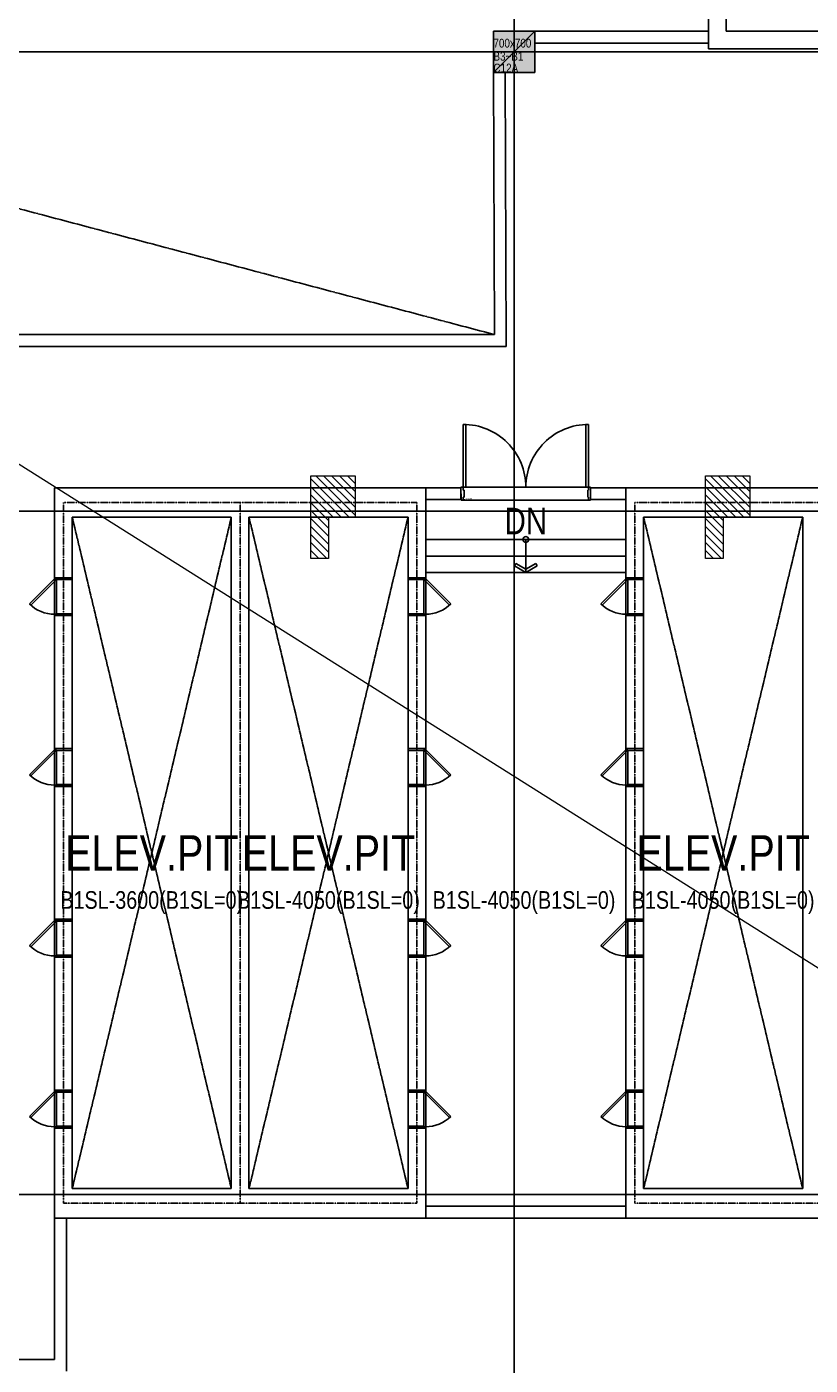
# Model space of a CAD drawing. Header units: millimetres. Extents: x -20379 to 476967, y -520228 to 220376.
# Drawn here: x 293472 to 306773, y -450620 to -427895 of the extents above; entities that cross this region are included whole.
import ezdxf
from ezdxf.enums import TextEntityAlignment as Align

# ---------------------------------------------------------------- set-up
doc = ezdxf.new("R2010")
doc.units = ezdxf.units.MM
doc.header["$MEASUREMENT"] = 0
for name, pattern in [('$0$X-CORE_B2F$0$CEN', [62, 60, -1, 0, -1]), ('$0$X-CORE_B2F$0$CENTER2', [1.125, 0.75, -0.125, 0.125, -0.125]), ('$0$X-GRID_B3~B1$0$CENTER2', [1.125, 0.75, -0.125, 0.125, -0.125]), ('$0$X-INT-B2$0$CEN', [62, 60, -1, 0, -1])]:
    doc.linetypes.add(name, pattern=pattern)
doc.layers.get('Defpoints').update_dxf_attribs({"color": 145, "lineweight": 9})
doc.layers.add('$0$NDC_S_HATCH MATERIAL', color=8, linetype='Continuous', lineweight=9)
for name, color, linetype in [('$0$X-COL-B2$0$A-254', 254, 'Continuous'), ('$0$X-COL-B2$0$A-COL', 2, 'Continuous'), ('$0$X-COL-B2$0$A-CON', 2, 'Continuous'), ('$0$X-CORE_B2F$0$A-CEN2', 8, '$0$X-CORE_B2F$0$CENTER2'), ('$0$X-CORE_B2F$0$A-CON', 2, 'Continuous'), ('$0$X-CORE_B2F$0$A-DOOR', 4, 'Continuous'), ('$0$X-CORE_B2F$0$A-DOORF', 9, 'Continuous'), ('$0$X-CORE_B2F$0$A-ELE4', 8, 'Continuous'), ('$0$X-CORE_B2F$0$A-OPEN1', 1, '$0$X-CORE_B2F$0$CEN'), ('$0$X-CORE_B2F$0$A-STR', 4, 'Continuous'), ('$0$X-CORE_B2F$0$A-SYM', 7, 'Continuous'), ('$0$X-CORE_B2F$0$A-WALB', 3, 'Continuous'), ('$0$X-CORE_B2F$0$HAT', 8, 'Continuous'), ('$0$X-GRID_B3~B1$0$A-CEN1', 1, '$0$X-GRID_B3~B1$0$CENTER2'), ('$0$X-INT-B2$0$A-OPEN1', 1, '$0$X-INT-B2$0$CEN'), ('$0$X-INT-B2$0$A-WALB', 3, 'Continuous')]:
    doc.layers.add(name, color=color, linetype=linetype)
doc.styles.add('$0$X-COL-B2$0$Hrtext', font='arial.ttf', dxfattribs={"width": 0.8})
doc.styles.add('$0$X-CORE_B2F$0$Hrtext', font='arial.ttf', dxfattribs={"width": 0.8})
doc.styles.add('$0$X-CORE_B2F$0$X-CORE-HOTEL-1F$0$X-PLAN$0$Standard', font='')
doc.styles.add('$0$X-GRID_B3~B1$0$Heerim', font='', dxfattribs={"width": 0.8})
doc.styles.get('$0$X-CORE_B2F$0$X-CORE-HOTEL-1F$0$X-PLAN$0$Standard').set_extended_font_data('DotumChe')
doc.styles.get('$0$X-GRID_B3~B1$0$Heerim').set_extended_font_data('Dotum')

# ---------------------------------------------------------------- blocks, each defined once
blk = doc.blocks.new('$0$258')
at = {"layer": '$0$X-COL-B2$0$A-254'}
h = blk.add_hatch(color=256, dxfattribs=at)
h.dxf.hatch_style = 1
h.paths.add_polyline_path([(400397, -114681), (399697, -114681), (399697, -115381), (400397, -115381)])
at = {"layer": '$0$X-COL-B2$0$A-COL'}
for p, q in [((400397, -114681), (399697, -114681)), ((399697, -114681), (399697, -115381)), ((400397, -115381), (400397, -114681)), ((399697, -115381), (400397, -115381))]:
    blk.add_line(p, q, dxfattribs=at)
at = {"layer": '$0$X-COL-B2$0$A-CON', "ltscale": 10}
for p, q in [((403647, -97131), (403647, -114681)), ((403347, -109831), (403347, -114981)), ((403647, -114681), (423647, -114681)), ((403347, -114981), (423947, -114981))]:
    blk.add_line(p, q, dxfattribs=at)
at = {"layer": '$0$X-CORE_B2F$0$A-CEN2'}
for p, q in [((392397, -122681), (392397, -134581)), ((398397, -122681), (392397, -122681)), ((395397, -122681), (395397, -134581)), ((398397, -122681), (398397, -134581)), ((411397, -122681), (402097, -122681)), ((402097, -122681), (402097, -134581)), ((392397, -134581), (398397, -134581)), ((402097, -134581), (411397, -134581))]:
    blk.add_line(p, q, dxfattribs=at)
at = {"layer": '$0$X-CORE_B2F$0$A-CON', "ltscale": 10}
for p, q in [((392247, -122431), (392247, -123959)), ((398547, -122431), (392247, -122431)), ((398547, -122431), (398547, -123959)), ((401947, -122431), (401947, -123959)), ((401947, -122431), (406844, -122431)), ((392547, -123959), (392547, -122931)), ((392547, -122931), (395247, -122931)), ((395247, -122931), (395247, -134331)), ((395547, -122931), (395547, -134331)), ((398247, -122931), (395547, -122931)), ((398247, -122931), (398247, -123959)), ((404947, -122931), (402247, -122931)), ((402247, -122931), (402247, -123959)), ((404947, -134331), (404947, -122931)), ((392547, -123959), (392247, -123959)), ((398247, -123959), (398547, -123959)), ((402247, -123959), (401947, -123959)), ((392247, -124603), (392247, -126859)), ((392547, -124603), (392247, -124603)), ((392547, -126859), (392547, -124603)), ((398247, -124603), (398247, -126859)), ((398247, -124603), (398547, -124603)), ((398547, -124603), (398547, -126859)), ((401947, -124603), (401947, -126859)), ((402247, -124603), (401947, -124603)), ((402247, -124603), (402247, -126859)), ((392547, -126859), (392247, -126859)), ((398247, -126859), (398547, -126859)), ((402247, -126859), (401947, -126859)), ((392247, -127503), (392247, -129759)), ((392547, -127503), (392247, -127503)), ((392547, -129759), (392547, -127503)), ((398247, -127503), (398247, -129759)), ((398247, -127503), (398547, -127503)), ((398547, -127503), (398547, -129759)), ((401947, -127503), (401947, -129759)), ((402247, -127503), (401947, -127503)), ((402247, -127503), (402247, -129759)), ((392547, -129759), (392247, -129759)), ((398247, -129759), (398547, -129759)), ((402247, -129759), (401947, -129759)), ((392247, -130403), (392247, -132659)), ((392547, -130403), (392247, -130403)), ((392547, -132659), (392547, -130403)), ((398247, -130403), (398247, -132659)), ((398247, -130403), (398547, -130403)), ((398547, -130403), (398547, -132659)), ((401947, -130403), (401947, -132659)), ((402247, -130403), (401947, -130403)), ((402247, -130403), (402247, -132659)), ((392547, -132659), (392247, -132659)), ((398247, -132659), (398547, -132659)), ((402247, -132659), (401947, -132659)), ((392247, -133303), (392247, -134831)), ((392547, -133303), (392247, -133303)), ((392547, -134331), (392547, -133303)), ((398247, -133303), (398247, -134331)), ((398247, -133303), (398547, -133303)), ((398547, -133303), (398547, -134831)), ((401947, -133303), (401947, -134831)), ((402247, -133303), (401947, -133303)), ((402247, -133303), (402247, -134331)), ((392547, -134331), (395247, -134331)), ((395547, -134331), (398247, -134331)), ((402247, -134331), (404947, -134331)), ((392247, -134831), (398547, -134831)), ((414347, -134831), (401947, -134831))]:
    blk.add_line(p, q, dxfattribs=at)
at = {"layer": '$0$X-CORE_B2F$0$A-DOOR'}
for p, q in [((399226, -121356), (399181, -121356)), ((399181, -121356), (399181, -122421)), ((399226, -122421), (399226, -121356)), ((401267, -122421), (401267, -121356)), ((401267, -121356), (401312, -121356)), ((401312, -121356), (401312, -122421)), ((399181, -122421), (399146, -122421)), ((399146, -122421), (399147, -122641)), ((399181, -122421), (399226, -122421)), ((399181, -122471), (399181, -122421)), ((399197, -122471), (399181, -122471)), ((399197, -122591), (399197, -122471)), ((401312, -122421), (401267, -122421)), ((401297, -122591), (401297, -122471)), ((401297, -122471), (401312, -122471)), ((401312, -122471), (401312, -122421)), ((401312, -122421), (401347, -122421)), ((401347, -122421), (401346, -122641)), ((399147, -122641), (399182, -122641)), ((399182, -122641), (399182, -122591)), ((399182, -122591), (399197, -122591)), ((401311, -122591), (401297, -122591)), ((401311, -122641), (401311, -122591)), ((401346, -122641), (401311, -122641)), ((391822, -124405), (392247, -123981)), ((392267, -124001), (391843, -124426)), ((392257, -123959), (392247, -123959)), ((392247, -123959), (392247, -123981)), ((392247, -123981), (392267, -124001)), ((392247, -123981), (392279, -123981)), ((392248, -123980), (392248, -123960)), ((392248, -123960), (392257, -123960)), ((392281, -123980), (392248, -123980)), ((392257, -123960), (392257, -123959)), ((392257, -123960), (392257, -123960)), ((392257, -123960), (392257, -123960)), ((392279, -123981), (392279, -123992)), ((392279, -123992), (392547, -123992)), ((392281, -123991), (392281, -123980)), ((392545, -123991), (392281, -123991)), ((392547, -123959), (392536, -123959)), ((392536, -123959), (392536, -123960)), ((392536, -123960), (392536, -123960)), ((392536, -123960), (392536, -123960)), ((392536, -123960), (392545, -123960)), ((392545, -123960), (392545, -123991)), ((392547, -123992), (392547, -123959)), ((398247, -123992), (398247, -123959)), ((398247, -123959), (398257, -123959)), ((398514, -123992), (398247, -123992)), ((398257, -123960), (398248, -123960)), ((398248, -123960), (398248, -123991)), ((398248, -123991), (398512, -123991)), ((398257, -123959), (398257, -123960)), ((398257, -123960), (398257, -123960)), ((398257, -123960), (398257, -123960)), ((398512, -123991), (398512, -123980)), ((398512, -123980), (398545, -123980)), ((398547, -123981), (398514, -123981)), ((398514, -123981), (398514, -123992)), ((398547, -123981), (398526, -124001)), ((398526, -124001), (398950, -124426)), ((398536, -123960), (398536, -123959)), ((398536, -123959), (398547, -123959)), ((398536, -123960), (398536, -123960)), ((398536, -123960), (398536, -123960)), ((398545, -123960), (398536, -123960)), ((398545, -123980), (398545, -123960)), ((398547, -123959), (398547, -123981)), ((398971, -124405), (398547, -123981)), ((401522, -124405), (401947, -123981)), ((401967, -124001), (401543, -124426)), ((401957, -123959), (401947, -123959)), ((401947, -123959), (401947, -123981)), ((401947, -123981), (401967, -124001)), ((401947, -123981), (401979, -123981)), ((401948, -123980), (401948, -123960)), ((401948, -123960), (401957, -123960)), ((401981, -123980), (401948, -123980)), ((401957, -123960), (401957, -123959)), ((401957, -123960), (401957, -123960)), ((401957, -123960), (401957, -123960)), ((401979, -123981), (401979, -123992)), ((401979, -123992), (402247, -123992)), ((401981, -123991), (401981, -123980)), ((402245, -123991), (401981, -123991)), ((402247, -123959), (402236, -123959)), ((402236, -123959), (402236, -123960)), ((402236, -123960), (402236, -123960)), ((402236, -123960), (402236, -123960)), ((402236, -123960), (402245, -123960)), ((402245, -123960), (402245, -123991)), ((402247, -123992), (402247, -123959)), ((391843, -124426), (391822, -124405)), ((398950, -124426), (398971, -124405)), ((401543, -124426), (401522, -124405)), ((392247, -124603), (392247, -124581)), ((392247, -124581), (392279, -124581)), ((392257, -124603), (392247, -124603)), ((392281, -124582), (392248, -124582)), ((392248, -124582), (392248, -124602)), ((392248, -124602), (392257, -124602)), ((392257, -124602), (392257, -124602)), ((392257, -124602), (392257, -124602)), ((392257, -124602), (392257, -124603)), ((392279, -124581), (392279, -124570)), ((392279, -124570), (392547, -124570)), ((392545, -124571), (392281, -124571)), ((392281, -124571), (392281, -124582)), ((392536, -124603), (392536, -124602)), ((392536, -124602), (392536, -124602)), ((392536, -124602), (392536, -124602)), ((392536, -124602), (392545, -124602)), ((392547, -124603), (392536, -124603)), ((392545, -124602), (392545, -124571)), ((392547, -124570), (392547, -124603)), ((398514, -124570), (398247, -124570)), ((398247, -124570), (398247, -124603)), ((398247, -124603), (398257, -124603)), ((398248, -124602), (398248, -124571)), ((398248, -124571), (398512, -124571)), ((398257, -124602), (398248, -124602)), ((398257, -124603), (398257, -124602)), ((398257, -124602), (398257, -124602)), ((398257, -124602), (398257, -124602)), ((398512, -124571), (398512, -124582)), ((398512, -124582), (398545, -124582)), ((398514, -124581), (398514, -124570)), ((398547, -124581), (398514, -124581)), ((398536, -124602), (398536, -124602)), ((398536, -124602), (398536, -124602)), ((398536, -124602), (398536, -124603)), ((398545, -124602), (398536, -124602)), ((398536, -124603), (398547, -124603)), ((398545, -124582), (398545, -124602)), ((398547, -124603), (398547, -124581)), ((401947, -124603), (401947, -124581)), ((401947, -124581), (401979, -124581)), ((401957, -124603), (401947, -124603)), ((401981, -124582), (401948, -124582)), ((401948, -124582), (401948, -124602)), ((401948, -124602), (401957, -124602)), ((401957, -124602), (401957, -124602)), ((401957, -124602), (401957, -124602)), ((401957, -124602), (401957, -124603)), ((401979, -124581), (401979, -124570)), ((401979, -124570), (402247, -124570)), ((402245, -124571), (401981, -124571)), ((401981, -124571), (401981, -124582)), ((402236, -124603), (402236, -124602)), ((402236, -124602), (402236, -124602)), ((402236, -124602), (402236, -124602)), ((402236, -124602), (402245, -124602)), ((402247, -124603), (402236, -124603)), ((402245, -124602), (402245, -124571)), ((402247, -124570), (402247, -124603)), ((391822, -127305), (392247, -126881)), ((392267, -126901), (391843, -127326)), ((392257, -126859), (392247, -126859)), ((392247, -126859), (392247, -126881)), ((392247, -126881), (392267, -126901)), ((392247, -126881), (392279, -126881)), ((392248, -126880), (392248, -126860)), ((392248, -126860), (392257, -126860)), ((392281, -126880), (392248, -126880)), ((392257, -126860), (392257, -126859)), ((392257, -126860), (392257, -126860)), ((392257, -126860), (392257, -126860)), ((392279, -126881), (392279, -126892)), ((392279, -126892), (392547, -126892)), ((392281, -126891), (392281, -126880)), ((392545, -126891), (392281, -126891)), ((392547, -126859), (392536, -126859)), ((392536, -126859), (392536, -126860)), ((392536, -126860), (392536, -126860)), ((392536, -126860), (392536, -126860)), ((392536, -126860), (392545, -126860)), ((392545, -126860), (392545, -126891)), ((392547, -126892), (392547, -126859)), ((398247, -126892), (398247, -126859)), ((398247, -126859), (398257, -126859)), ((398514, -126892), (398247, -126892)), ((398257, -126860), (398248, -126860)), ((398248, -126860), (398248, -126891)), ((398248, -126891), (398512, -126891)), ((398257, -126859), (398257, -126860)), ((398257, -126860), (398257, -126860)), ((398257, -126860), (398257, -126860)), ((398512, -126891), (398512, -126880)), ((398512, -126880), (398545, -126880)), ((398547, -126881), (398514, -126881)), ((398514, -126881), (398514, -126892)), ((398547, -126881), (398526, -126901)), ((398526, -126901), (398950, -127326)), ((398536, -126860), (398536, -126859)), ((398536, -126859), (398547, -126859)), ((398536, -126860), (398536, -126860)), ((398536, -126860), (398536, -126860)), ((398545, -126860), (398536, -126860)), ((398545, -126880), (398545, -126860)), ((398547, -126859), (398547, -126881)), ((398971, -127305), (398547, -126881)), ((401522, -127305), (401947, -126881)), ((401967, -126901), (401543, -127326)), ((401957, -126859), (401947, -126859)), ((401947, -126859), (401947, -126881)), ((401947, -126881), (401967, -126901)), ((401947, -126881), (401979, -126881)), ((401948, -126880), (401948, -126860)), ((401948, -126860), (401957, -126860)), ((401981, -126880), (401948, -126880)), ((401957, -126860), (401957, -126859)), ((401957, -126860), (401957, -126860)), ((401957, -126860), (401957, -126860)), ((401979, -126881), (401979, -126892)), ((401979, -126892), (402247, -126892)), ((401981, -126891), (401981, -126880)), ((402245, -126891), (401981, -126891)), ((402247, -126859), (402236, -126859)), ((402236, -126859), (402236, -126860)), ((402236, -126860), (402236, -126860)), ((402236, -126860), (402236, -126860)), ((402236, -126860), (402245, -126860)), ((402245, -126860), (402245, -126891)), ((402247, -126892), (402247, -126859)), ((391843, -127326), (391822, -127305)), ((392247, -127503), (392247, -127481)), ((392247, -127481), (392279, -127481)), ((392281, -127482), (392248, -127482)), ((392248, -127482), (392248, -127502)), ((392279, -127481), (392279, -127470)), ((392279, -127470), (392547, -127470)), ((392545, -127471), (392281, -127471)), ((392281, -127471), (392281, -127482)), ((392545, -127502), (392545, -127471)), ((392547, -127470), (392547, -127503)), ((398514, -127470), (398247, -127470)), ((398247, -127470), (398247, -127503)), ((398248, -127502), (398248, -127471)), ((398248, -127471), (398512, -127471)), ((398512, -127471), (398512, -127482)), ((398512, -127482), (398545, -127482)), ((398514, -127481), (398514, -127470)), ((398547, -127481), (398514, -127481)), ((398545, -127482), (398545, -127502)), ((398547, -127503), (398547, -127481)), ((398950, -127326), (398971, -127305)), ((401543, -127326), (401522, -127305)), ((401947, -127503), (401947, -127481)), ((401947, -127481), (401979, -127481)), ((401981, -127482), (401948, -127482)), ((401948, -127482), (401948, -127502)), ((401979, -127481), (401979, -127470)), ((401979, -127470), (402247, -127470)), ((402245, -127471), (401981, -127471)), ((401981, -127471), (401981, -127482)), ((402245, -127502), (402245, -127471)), ((402247, -127470), (402247, -127503)), ((392257, -127503), (392247, -127503)), ((392248, -127502), (392257, -127502)), ((392257, -127502), (392257, -127502)), ((392257, -127502), (392257, -127502)), ((392257, -127502), (392257, -127503)), ((392536, -127503), (392536, -127502)), ((392536, -127502), (392536, -127502)), ((392536, -127502), (392536, -127502)), ((392536, -127502), (392545, -127502)), ((392547, -127503), (392536, -127503)), ((398247, -127503), (398257, -127503)), ((398257, -127502), (398248, -127502)), ((398257, -127503), (398257, -127502)), ((398257, -127502), (398257, -127502)), ((398257, -127502), (398257, -127502)), ((398536, -127502), (398536, -127502)), ((398536, -127502), (398536, -127502)), ((398536, -127502), (398536, -127503)), ((398545, -127502), (398536, -127502)), ((398536, -127503), (398547, -127503)), ((401957, -127503), (401947, -127503)), ((401948, -127502), (401957, -127502)), ((401957, -127502), (401957, -127502)), ((401957, -127502), (401957, -127502)), ((401957, -127502), (401957, -127503)), ((402236, -127503), (402236, -127502)), ((402236, -127502), (402236, -127502)), ((402236, -127502), (402236, -127502)), ((402236, -127502), (402245, -127502)), ((402247, -127503), (402236, -127503)), ((392257, -129759), (392247, -129759)), ((392247, -129759), (392247, -129781)), ((392257, -129760), (392257, -129759)), ((392547, -129759), (392536, -129759)), ((392536, -129759), (392536, -129760)), ((392547, -129792), (392547, -129759)), ((398247, -129792), (398247, -129759)), ((398247, -129759), (398257, -129759)), ((398257, -129759), (398257, -129760)), ((398536, -129760), (398536, -129759)), ((398536, -129759), (398547, -129759)), ((398547, -129759), (398547, -129781)), ((401957, -129759), (401947, -129759)), ((401947, -129759), (401947, -129781)), ((401957, -129760), (401957, -129759)), ((402247, -129759), (402236, -129759)), ((402236, -129759), (402236, -129760)), ((402247, -129792), (402247, -129759)), ((391822, -130205), (392247, -129781)), ((392267, -129801), (391843, -130226)), ((392247, -129781), (392267, -129801)), ((392247, -129781), (392279, -129781)), ((392248, -129780), (392248, -129760)), ((392248, -129760), (392257, -129760)), ((392281, -129780), (392248, -129780)), ((392257, -129760), (392257, -129760)), ((392257, -129760), (392257, -129760)), ((392279, -129781), (392279, -129792)), ((392279, -129792), (392547, -129792)), ((392281, -129791), (392281, -129780)), ((392545, -129791), (392281, -129791)), ((392536, -129760), (392536, -129760)), ((392536, -129760), (392536, -129760)), ((392536, -129760), (392545, -129760)), ((392545, -129760), (392545, -129791)), ((398514, -129792), (398247, -129792)), ((398257, -129760), (398248, -129760)), ((398248, -129760), (398248, -129791)), ((398248, -129791), (398512, -129791)), ((398257, -129760), (398257, -129760)), ((398257, -129760), (398257, -129760)), ((398512, -129791), (398512, -129780)), ((398512, -129780), (398545, -129780)), ((398547, -129781), (398514, -129781)), ((398514, -129781), (398514, -129792)), ((398547, -129781), (398526, -129801)), ((398526, -129801), (398950, -130226)), ((398536, -129760), (398536, -129760)), ((398536, -129760), (398536, -129760)), ((398545, -129760), (398536, -129760)), ((398545, -129780), (398545, -129760)), ((398971, -130205), (398547, -129781)), ((401522, -130205), (401947, -129781)), ((401967, -129801), (401543, -130226)), ((401947, -129781), (401967, -129801)), ((401947, -129781), (401979, -129781)), ((401948, -129780), (401948, -129760)), ((401948, -129760), (401957, -129760)), ((401981, -129780), (401948, -129780)), ((401957, -129760), (401957, -129760)), ((401957, -129760), (401957, -129760)), ((401979, -129781), (401979, -129792)), ((401979, -129792), (402247, -129792)), ((401981, -129791), (401981, -129780)), ((402245, -129791), (401981, -129791)), ((402236, -129760), (402236, -129760)), ((402236, -129760), (402236, -129760)), ((402236, -129760), (402245, -129760)), ((402245, -129760), (402245, -129791)), ((391843, -130226), (391822, -130205)), ((398950, -130226), (398971, -130205)), ((401543, -130226), (401522, -130205)), ((392247, -130403), (392247, -130381)), ((392247, -130381), (392279, -130381)), ((392257, -130403), (392247, -130403)), ((392281, -130382), (392248, -130382)), ((392248, -130382), (392248, -130402)), ((392248, -130402), (392257, -130402)), ((392257, -130402), (392257, -130402)), ((392257, -130402), (392257, -130402)), ((392257, -130402), (392257, -130403)), ((392279, -130381), (392279, -130370)), ((392279, -130370), (392547, -130370)), ((392545, -130371), (392281, -130371)), ((392281, -130371), (392281, -130382)), ((392536, -130403), (392536, -130402)), ((392536, -130402), (392536, -130402)), ((392536, -130402), (392536, -130402)), ((392536, -130402), (392545, -130402)), ((392547, -130403), (392536, -130403)), ((392545, -130402), (392545, -130371)), ((392547, -130370), (392547, -130403)), ((398514, -130370), (398247, -130370)), ((398247, -130370), (398247, -130403)), ((398247, -130403), (398257, -130403)), ((398248, -130402), (398248, -130371)), ((398248, -130371), (398512, -130371)), ((398257, -130402), (398248, -130402)), ((398257, -130403), (398257, -130402)), ((398257, -130402), (398257, -130402)), ((398257, -130402), (398257, -130402)), ((398512, -130371), (398512, -130382)), ((398512, -130382), (398545, -130382)), ((398514, -130381), (398514, -130370)), ((398547, -130381), (398514, -130381)), ((398536, -130402), (398536, -130402)), ((398536, -130402), (398536, -130402)), ((398536, -130402), (398536, -130403)), ((398545, -130402), (398536, -130402)), ((398536, -130403), (398547, -130403)), ((398545, -130382), (398545, -130402)), ((398547, -130403), (398547, -130381)), ((401947, -130403), (401947, -130381)), ((401947, -130381), (401979, -130381)), ((401957, -130403), (401947, -130403)), ((401981, -130382), (401948, -130382)), ((401948, -130382), (401948, -130402)), ((401948, -130402), (401957, -130402)), ((401957, -130402), (401957, -130402)), ((401957, -130402), (401957, -130402)), ((401957, -130402), (401957, -130403)), ((401979, -130381), (401979, -130370)), ((401979, -130370), (402247, -130370)), ((402245, -130371), (401981, -130371)), ((401981, -130371), (401981, -130382)), ((402236, -130403), (402236, -130402)), ((402236, -130402), (402236, -130402)), ((402236, -130402), (402236, -130402)), ((402236, -130402), (402245, -130402)), ((402247, -130403), (402236, -130403)), ((402245, -130402), (402245, -130371)), ((402247, -130370), (402247, -130403)), ((391822, -133105), (392247, -132681)), ((392267, -132701), (391843, -133126)), ((392257, -132659), (392247, -132659)), ((392247, -132659), (392247, -132681)), ((392247, -132681), (392267, -132701)), ((392247, -132681), (392279, -132681)), ((392248, -132680), (392248, -132660)), ((392248, -132660), (392257, -132660)), ((392281, -132680), (392248, -132680)), ((392257, -132660), (392257, -132659)), ((392257, -132660), (392257, -132660)), ((392257, -132660), (392257, -132660)), ((392279, -132681), (392279, -132692)), ((392279, -132692), (392547, -132692)), ((392281, -132691), (392281, -132680)), ((392545, -132691), (392281, -132691)), ((392547, -132659), (392536, -132659)), ((392536, -132659), (392536, -132660)), ((392536, -132660), (392536, -132660)), ((392536, -132660), (392536, -132660)), ((392536, -132660), (392545, -132660)), ((392545, -132660), (392545, -132691)), ((392547, -132692), (392547, -132659)), ((398247, -132692), (398247, -132659)), ((398247, -132659), (398257, -132659)), ((398514, -132692), (398247, -132692)), ((398257, -132660), (398248, -132660)), ((398248, -132660), (398248, -132691)), ((398248, -132691), (398512, -132691)), ((398257, -132659), (398257, -132660)), ((398257, -132660), (398257, -132660)), ((398257, -132660), (398257, -132660)), ((398512, -132691), (398512, -132680)), ((398512, -132680), (398545, -132680)), ((398547, -132681), (398514, -132681)), ((398514, -132681), (398514, -132692)), ((398547, -132681), (398526, -132701)), ((398526, -132701), (398950, -133126)), ((398536, -132660), (398536, -132659)), ((398536, -132659), (398547, -132659)), ((398536, -132660), (398536, -132660)), ((398536, -132660), (398536, -132660)), ((398545, -132660), (398536, -132660)), ((398545, -132680), (398545, -132660)), ((398547, -132659), (398547, -132681)), ((398971, -133105), (398547, -132681)), ((401522, -133105), (401947, -132681)), ((401967, -132701), (401543, -133126)), ((401957, -132659), (401947, -132659)), ((401947, -132659), (401947, -132681)), ((401947, -132681), (401967, -132701)), ((401947, -132681), (401979, -132681)), ((401948, -132680), (401948, -132660)), ((401948, -132660), (401957, -132660)), ((401981, -132680), (401948, -132680)), ((401957, -132660), (401957, -132659)), ((401957, -132660), (401957, -132660)), ((401957, -132660), (401957, -132660)), ((401979, -132681), (401979, -132692)), ((401979, -132692), (402247, -132692)), ((401981, -132691), (401981, -132680)), ((402245, -132691), (401981, -132691)), ((402247, -132659), (402236, -132659)), ((402236, -132659), (402236, -132660)), ((402236, -132660), (402236, -132660)), ((402236, -132660), (402236, -132660)), ((402236, -132660), (402245, -132660)), ((402245, -132660), (402245, -132691)), ((402247, -132692), (402247, -132659)), ((391843, -133126), (391822, -133105)), ((398950, -133126), (398971, -133105)), ((401543, -133126), (401522, -133105)), ((392247, -133303), (392247, -133281)), ((392247, -133281), (392279, -133281)), ((392257, -133303), (392247, -133303)), ((392281, -133282), (392248, -133282)), ((392248, -133282), (392248, -133302)), ((392248, -133302), (392257, -133302)), ((392257, -133302), (392257, -133302)), ((392257, -133302), (392257, -133302)), ((392257, -133302), (392257, -133303)), ((392279, -133281), (392279, -133270)), ((392279, -133270), (392547, -133270)), ((392545, -133271), (392281, -133271)), ((392281, -133271), (392281, -133282)), ((392536, -133303), (392536, -133302)), ((392536, -133302), (392536, -133302)), ((392536, -133302), (392536, -133302)), ((392536, -133302), (392545, -133302)), ((392547, -133303), (392536, -133303)), ((392545, -133302), (392545, -133271)), ((392547, -133270), (392547, -133303)), ((398514, -133270), (398247, -133270)), ((398247, -133270), (398247, -133303)), ((398247, -133303), (398257, -133303)), ((398248, -133302), (398248, -133271)), ((398248, -133271), (398512, -133271)), ((398257, -133302), (398248, -133302)), ((398257, -133303), (398257, -133302)), ((398257, -133302), (398257, -133302)), ((398257, -133302), (398257, -133302)), ((398512, -133271), (398512, -133282)), ((398512, -133282), (398545, -133282)), ((398514, -133281), (398514, -133270)), ((398547, -133281), (398514, -133281)), ((398536, -133302), (398536, -133302)), ((398536, -133302), (398536, -133302)), ((398536, -133302), (398536, -133303)), ((398545, -133302), (398536, -133302)), ((398536, -133303), (398547, -133303)), ((398545, -133282), (398545, -133302)), ((398547, -133303), (398547, -133281)), ((401947, -133303), (401947, -133281)), ((401947, -133281), (401979, -133281)), ((401957, -133303), (401947, -133303)), ((401981, -133282), (401948, -133282)), ((401948, -133282), (401948, -133302)), ((401948, -133302), (401957, -133302)), ((401957, -133302), (401957, -133302)), ((401957, -133302), (401957, -133302)), ((401957, -133302), (401957, -133303)), ((401979, -133281), (401979, -133270)), ((401979, -133270), (402247, -133270)), ((402245, -133271), (401981, -133271)), ((401981, -133271), (401981, -133282)), ((402236, -133303), (402236, -133302)), ((402236, -133302), (402236, -133302)), ((402236, -133302), (402236, -133302)), ((402236, -133302), (402245, -133302)), ((402247, -133303), (402236, -133303)), ((402245, -133302), (402245, -133271)), ((402247, -133270), (402247, -133303))]:
    blk.add_line(p, q, dxfattribs=at)
at = {"layer": '$0$X-CORE_B2F$0$A-DOOR', "color": 8}
for p, q in [((392247, -124581), (392247, -123981)), ((392545, -123960), (392248, -123960)), ((392248, -123960), (392248, -123973)), ((392248, -123973), (392249, -123973)), ((392249, -123973), (392249, -123961)), ((392249, -123961), (392544, -123961)), ((392279, -123992), (392279, -124570)), ((392544, -123961), (392544, -123973)), ((392544, -123973), (392545, -123973)), ((392545, -123973), (392545, -123960)), ((392547, -124570), (392547, -123992)), ((398247, -124570), (398247, -123992)), ((398248, -123973), (398248, -123960)), ((398248, -123960), (398545, -123960)), ((398249, -123973), (398248, -123973)), ((398544, -123961), (398249, -123961)), ((398249, -123961), (398249, -123973)), ((398514, -123992), (398514, -124570)), ((398544, -123973), (398544, -123961)), ((398545, -123973), (398544, -123973)), ((398545, -123960), (398545, -123973)), ((398547, -124581), (398547, -123981)), ((401947, -124581), (401947, -123981)), ((402245, -123960), (401948, -123960)), ((401948, -123960), (401948, -123973)), ((401948, -123973), (401949, -123973)), ((401949, -123973), (401949, -123961)), ((401949, -123961), (402244, -123961)), ((401979, -123992), (401979, -124570)), ((402244, -123961), (402244, -123973)), ((402244, -123973), (402245, -123973)), ((402245, -123973), (402245, -123960)), ((402247, -124570), (402247, -123992)), ((392248, -124602), (392248, -124588)), ((392248, -124588), (392249, -124588)), ((392545, -124602), (392248, -124602)), ((392249, -124588), (392249, -124600)), ((392249, -124600), (392544, -124600)), ((392544, -124600), (392544, -124588)), ((392544, -124588), (392545, -124588)), ((392545, -124588), (392545, -124602)), ((398248, -124588), (398248, -124602)), ((398249, -124588), (398248, -124588)), ((398248, -124602), (398545, -124602)), ((398249, -124600), (398249, -124588)), ((398544, -124600), (398249, -124600)), ((398545, -124588), (398544, -124588)), ((398544, -124588), (398544, -124600)), ((398545, -124602), (398545, -124588)), ((401948, -124602), (401948, -124588)), ((401948, -124588), (401949, -124588)), ((402245, -124602), (401948, -124602)), ((401949, -124588), (401949, -124600)), ((401949, -124600), (402244, -124600)), ((402244, -124600), (402244, -124588)), ((402244, -124588), (402245, -124588)), ((402245, -124588), (402245, -124602)), ((392247, -127481), (392247, -126881)), ((392545, -126860), (392248, -126860)), ((392248, -126860), (392248, -126873)), ((392248, -126873), (392249, -126873)), ((392249, -126873), (392249, -126861)), ((392249, -126861), (392544, -126861)), ((392279, -126892), (392279, -127470)), ((392544, -126861), (392544, -126873)), ((392544, -126873), (392545, -126873)), ((392545, -126873), (392545, -126860)), ((392547, -127470), (392547, -126892)), ((398247, -127470), (398247, -126892)), ((398248, -126873), (398248, -126860)), ((398248, -126860), (398545, -126860)), ((398249, -126873), (398248, -126873)), ((398544, -126861), (398249, -126861)), ((398249, -126861), (398249, -126873)), ((398514, -126892), (398514, -127470)), ((398544, -126873), (398544, -126861)), ((398545, -126873), (398544, -126873)), ((398545, -126860), (398545, -126873)), ((398547, -127481), (398547, -126881)), ((401947, -127481), (401947, -126881)), ((402245, -126860), (401948, -126860)), ((401948, -126860), (401948, -126873)), ((401948, -126873), (401949, -126873)), ((401949, -126873), (401949, -126861)), ((401949, -126861), (402244, -126861)), ((401979, -126892), (401979, -127470)), ((402244, -126861), (402244, -126873)), ((402244, -126873), (402245, -126873)), ((402245, -126873), (402245, -126860)), ((402247, -127470), (402247, -126892)), ((392248, -127502), (392248, -127488)), ((392248, -127488), (392249, -127488)), ((392545, -127502), (392248, -127502)), ((392249, -127488), (392249, -127500)), ((392249, -127500), (392544, -127500)), ((392544, -127500), (392544, -127488)), ((392544, -127488), (392545, -127488)), ((392545, -127488), (392545, -127502)), ((398248, -127488), (398248, -127502)), ((398249, -127488), (398248, -127488)), ((398248, -127502), (398545, -127502)), ((398249, -127500), (398249, -127488)), ((398544, -127500), (398249, -127500)), ((398545, -127488), (398544, -127488)), ((398544, -127488), (398544, -127500)), ((398545, -127502), (398545, -127488)), ((401948, -127502), (401948, -127488)), ((401948, -127488), (401949, -127488)), ((402245, -127502), (401948, -127502)), ((401949, -127488), (401949, -127500)), ((401949, -127500), (402244, -127500)), ((402244, -127500), (402244, -127488)), ((402244, -127488), (402245, -127488)), ((402245, -127488), (402245, -127502)), ((392247, -130381), (392247, -129781)), ((392545, -129760), (392248, -129760)), ((392248, -129760), (392248, -129773)), ((392248, -129773), (392249, -129773)), ((392249, -129773), (392249, -129761)), ((392249, -129761), (392544, -129761)), ((392279, -129792), (392279, -130370)), ((392544, -129761), (392544, -129773)), ((392544, -129773), (392545, -129773)), ((392545, -129773), (392545, -129760)), ((392547, -130370), (392547, -129792)), ((398247, -130370), (398247, -129792)), ((398248, -129773), (398248, -129760)), ((398248, -129760), (398545, -129760)), ((398249, -129773), (398248, -129773)), ((398544, -129761), (398249, -129761)), ((398249, -129761), (398249, -129773)), ((398514, -129792), (398514, -130370)), ((398544, -129773), (398544, -129761)), ((398545, -129773), (398544, -129773)), ((398545, -129760), (398545, -129773)), ((398547, -130381), (398547, -129781)), ((401947, -130381), (401947, -129781)), ((402245, -129760), (401948, -129760)), ((401948, -129760), (401948, -129773)), ((401948, -129773), (401949, -129773)), ((401949, -129773), (401949, -129761)), ((401949, -129761), (402244, -129761)), ((401979, -129792), (401979, -130370)), ((402244, -129761), (402244, -129773)), ((402244, -129773), (402245, -129773)), ((402245, -129773), (402245, -129760)), ((402247, -130370), (402247, -129792)), ((392248, -130402), (392248, -130388)), ((392248, -130388), (392249, -130388)), ((392545, -130402), (392248, -130402)), ((392249, -130388), (392249, -130400)), ((392249, -130400), (392544, -130400)), ((392544, -130400), (392544, -130388)), ((392544, -130388), (392545, -130388)), ((392545, -130388), (392545, -130402)), ((398248, -130388), (398248, -130402)), ((398249, -130388), (398248, -130388)), ((398248, -130402), (398545, -130402)), ((398249, -130400), (398249, -130388)), ((398544, -130400), (398249, -130400)), ((398545, -130388), (398544, -130388)), ((398544, -130388), (398544, -130400)), ((398545, -130402), (398545, -130388)), ((401948, -130402), (401948, -130388)), ((401948, -130388), (401949, -130388)), ((402245, -130402), (401948, -130402)), ((401949, -130388), (401949, -130400)), ((401949, -130400), (402244, -130400)), ((402244, -130400), (402244, -130388)), ((402244, -130388), (402245, -130388)), ((402245, -130388), (402245, -130402)), ((392247, -133281), (392247, -132681)), ((392545, -132660), (392248, -132660)), ((392248, -132660), (392248, -132673)), ((392248, -132673), (392249, -132673)), ((392249, -132673), (392249, -132661)), ((392249, -132661), (392544, -132661)), ((392279, -132692), (392279, -133270)), ((392544, -132661), (392544, -132673)), ((392544, -132673), (392545, -132673)), ((392545, -132673), (392545, -132660)), ((392547, -133270), (392547, -132692)), ((398247, -133270), (398247, -132692)), ((398248, -132673), (398248, -132660)), ((398248, -132660), (398545, -132660)), ((398249, -132673), (398248, -132673)), ((398544, -132661), (398249, -132661)), ((398249, -132661), (398249, -132673)), ((398514, -132692), (398514, -133270)), ((398544, -132673), (398544, -132661)), ((398545, -132673), (398544, -132673)), ((398545, -132660), (398545, -132673)), ((398547, -133281), (398547, -132681)), ((401947, -133281), (401947, -132681)), ((402245, -132660), (401948, -132660)), ((401948, -132660), (401948, -132673)), ((401948, -132673), (401949, -132673)), ((401949, -132673), (401949, -132661)), ((401949, -132661), (402244, -132661)), ((401979, -132692), (401979, -133270)), ((402244, -132661), (402244, -132673)), ((402244, -132673), (402245, -132673)), ((402245, -132673), (402245, -132660)), ((402247, -133270), (402247, -132692)), ((392248, -133302), (392248, -133288)), ((392248, -133288), (392249, -133288)), ((392545, -133302), (392248, -133302)), ((392249, -133288), (392249, -133300)), ((392249, -133300), (392544, -133300)), ((392544, -133300), (392544, -133288)), ((392544, -133288), (392545, -133288)), ((392545, -133288), (392545, -133302)), ((398248, -133288), (398248, -133302)), ((398249, -133288), (398248, -133288)), ((398248, -133302), (398545, -133302)), ((398249, -133300), (398249, -133288)), ((398544, -133300), (398249, -133300)), ((398545, -133288), (398544, -133288)), ((398544, -133288), (398544, -133300)), ((398545, -133302), (398545, -133288)), ((401948, -133302), (401948, -133288)), ((401948, -133288), (401949, -133288)), ((402245, -133302), (401948, -133302)), ((401949, -133288), (401949, -133300)), ((401949, -133300), (402244, -133300)), ((402244, -133300), (402244, -133288)), ((402244, -133288), (402245, -133288)), ((402245, -133288), (402245, -133302))]:
    blk.add_line(p, q, dxfattribs=at)
for centre, start, end in [((392247, -123981), 225, 270), ((398547, -123981), 270, 315), ((401947, -123981), 225, 270), ((392247, -126881), 225, 270), ((398547, -126881), 270, 315), ((401947, -126881), 225, 270), ((392247, -129781), 225, 270), ((398547, -129781), 270, 315), ((401947, -129781), 225, 270), ((392247, -132681), 225, 270), ((398547, -132681), 270, 315), ((401947, -132681), 225, 270)]:
    blk.add_arc(centre, 600, start, end, dxfattribs=at)
at = {"layer": '$0$X-CORE_B2F$0$A-DOORF'}
for centre, start, end in [((399182, -122421), 359.9996, 90.021), ((401311, -122421), 89.979, 180.0004)]:
    blk.add_arc(centre, 1065, start, end, dxfattribs=at)
at = {"layer": '$0$X-CORE_B2F$0$A-ELE4'}
for p, q in [((401312, -122421), (399181, -122421)), ((399182, -122641), (401311, -122641))]:
    blk.add_line(p, q, dxfattribs=at)
at = {"layer": '$0$X-CORE_B2F$0$A-OPEN1'}
for p, q in [((392547, -134331), (395247, -122931)), ((392547, -122931), (395247, -134331)), ((395547, -122931), (398247, -134331)), ((395547, -134331), (398247, -122931)), ((402247, -134331), (404947, -122931)), ((402247, -122931), (404947, -134331))]:
    blk.add_line(p, q, dxfattribs=at)
at = {"layer": '$0$X-CORE_B2F$0$A-STR'}
for p, q in [((398547, -123311), (401947, -123311)), ((398547, -123591), (401947, -123591)), ((398547, -123871), (401947, -123871))]:
    blk.add_line(p, q, dxfattribs=at)
at = {"layer": '$0$X-CORE_B2F$0$A-SYM'}
for p, q in [((400247, -123871), (400247, -123311)), ((400055, -123760), (400079, -123718)), ((400247, -123871), (400055, -123760)), ((400079, -123718), (400247, -123815)), ((400247, -123815), (400415, -123718)), ((400439, -123760), (400247, -123871)), ((400415, -123718), (400439, -123760))]:
    blk.add_line(p, q, dxfattribs=at)
blk.add_circle((400247, -123311), 50, dxfattribs=at)
at = {"layer": '$0$X-CORE_B2F$0$A-WALB'}
for p, q in [((398547, -122431), (399146, -122431)), ((399146, -122431), (399146, -122631)), ((401347, -122431), (401947, -122431)), ((401347, -122431), (401347, -122631)), ((398547, -122631), (399146, -122631)), ((401347, -122631), (401947, -122631)), ((398547, -134631), (401947, -134631)), ((398547, -134831), (401947, -134831))]:
    blk.add_line(p, q, dxfattribs=at)
at = {"layer": '$0$X-CORE_B2F$0$HAT', "linetype": 'Continuous'}
for p, q in [((397347, -122898), (396680, -122231)), ((397347, -122763), (396814, -122231)), ((397347, -122628), (396949, -122231)), ((397347, -122494), (397084, -122231)), ((397347, -122359), (397218, -122231)), ((404047, -122898), (403380, -122231)), ((404047, -122763), (403514, -122231)), ((404047, -122628), (403649, -122231)), ((404047, -122494), (403784, -122231)), ((404047, -122359), (403918, -122231)), ((397245, -122931), (396597, -122282)), ((397110, -122931), (396597, -122417)), ((403945, -122931), (403297, -122282)), ((403810, -122931), (403297, -122417)), ((396976, -122931), (396597, -122552)), ((396897, -122986), (396597, -122686)), ((403676, -122931), (403297, -122552)), ((403597, -122986), (403297, -122686)), ((396897, -123121), (396597, -122821)), ((403597, -123121), (403297, -122821)), ((396897, -123256), (396597, -122956)), ((396897, -123391), (396597, -123091)), ((403597, -123256), (403297, -122956)), ((403597, -123391), (403297, -123091)), ((396897, -123525), (396597, -123225)), ((396867, -123631), (396597, -123360)), ((403597, -123525), (403297, -123225)), ((403567, -123631), (403297, -123360)), ((396733, -123631), (396597, -123495)), ((403433, -123631), (403297, -123495)), ((396598, -123631), (396597, -123629)), ((403298, -123631), (403297, -123629))]:
    blk.add_line(p, q, dxfattribs=at)
at = {"layer": '$0$X-GRID_B3~B1$0$A-CEN1', "ltscale": 10}
for p, q in [((400047, -71986), (400047, -206938)), ((565437, -115031), (324908, -115031)), ((425347, -122831), (324908, -122831)), ((425347, -134431), (324908, -134431))]:
    blk.add_line(p, q, dxfattribs=at)
at = {"layer": '$0$X-INT-B2$0$A-OPEN1'}
blk.add_line((361947, -109831), (399712, -119831), dxfattribs=at)
at = {"layer": '$0$X-INT-B2$0$A-WALB', "ltscale": 10}
for p, q in [((400397, -114681), (403347, -114681)), ((400397, -114881), (403347, -114881)), ((399712, -119831), (399697, -115381)), ((399912, -120031), (399897, -115381)), ((382637, -119831), (399712, -119831)), ((382837, -120031), (399912, -120031)), ((392247, -137231), (392247, -134831)), ((392447, -137431), (392447, -134831)), ((381197, -137231), (392247, -137231))]:
    blk.add_line(p, q, dxfattribs=at)
for p, q in [((397347, -122231), (397347, -122931)), ((404047, -122231), (404047, -122931)), ((397347, -122931), (396897, -122931)), ((396897, -122931), (396897, -123631)), ((404047, -122931), (403597, -122931)), ((403597, -122931), (403597, -123631))]:
    blk.add_line(p, q)
at = {"layer": 'Defpoints'}
for p, q in [((371347, -109231), (411147, -134331)), ((400397, -114681), (399697, -115381)), ((396597, -123631), (396597, -122231)), ((396597, -122231), (397347, -122231)), ((403297, -123631), (403297, -122231)), ((403297, -122231), (404047, -122231)), ((396897, -123631), (396597, -123631)), ((403597, -123631), (403297, -123631))]:
    blk.add_line(p, q, dxfattribs=at)
at = {"style": '$0$X-GRID_B3~B1$0$Heerim', "width": 0.8}
for p in [(336345, -75064), (371545, -75064), (419545, -75064), (470745, -75064), (553745, -75064)]:
    blk.add_attdef('NO', text='', height=1000, dxfattribs=at).set_placement(p, align=Align.MIDDLE_CENTER)
for p in [(573015, -105332), (573015, -115032), (573015, -121932), (573015, -130632), (573015, -139932)]:
    blk.add_attdef('NO', text='', height=1000, rotation=90, dxfattribs=at).set_placement(p, align=Align.MIDDLE_CENTER)
at = {"layer": 'Defpoints', "style": '$0$X-COL-B2$0$Hrtext', "width": 0.8}
for s, p in [('700x700', (399697, -114959)), ('B3~B1', (399697, -115181))]:
    blk.add_text(s, height=150, dxfattribs=at).set_placement(p)
at = {"layer": 'Defpoints', "color": 6, "style": '$0$X-COL-B2$0$Hrtext', "width": 0.8}
blk.add_text('C12A', height=150, dxfattribs=at).set_placement((399697, -115381))
at = {"layer": 'Defpoints', "linetype": 'Continuous', "style": '$0$X-CORE_B2F$0$X-CORE-HOTEL-1F$0$X-PLAN$0$Standard', "text_generation_flag": 6}
blk.add_text('SD-2100', height=37.5, rotation=179.9897, dxfattribs=at).set_placement((399236, -122622), align=Align.MIDDLE)
at = {"layer": 'Defpoints', "style": '$0$X-CORE_B2F$0$Hrtext', "width": 0.8}
for s, height, p in [('DN', 450, (400247, -122998)), ('ELEV.PIT', 600, (393896, -128631)), ('ELEV.PIT', 600, (396896, -128631)), ('ELEV.PIT', 600, (403596, -128631)), ('B1SL-3600(B1SL=0)', 300, (393896, -129431)), ('B1SL-4050(B1SL=0)', 300, (396896, -129431)), ('B1SL-4050(B1SL=0)', 300, (400216, -129431)), ('B1SL-4050(B1SL=0)', 300, (403596, -129431))]:
    blk.add_text(s, height=height, dxfattribs=at).set_placement(p, align=Align.MIDDLE_CENTER)

msp = doc.modelspace()

# ---------------------------------------------------------------- block references
at = {"layer": '$0$NDC_S_HATCH MATERIAL'}
msp.add_blockref('$0$258', (-98302, -313290), dxfattribs=at)

doc.saveas('drawing.dxf')
